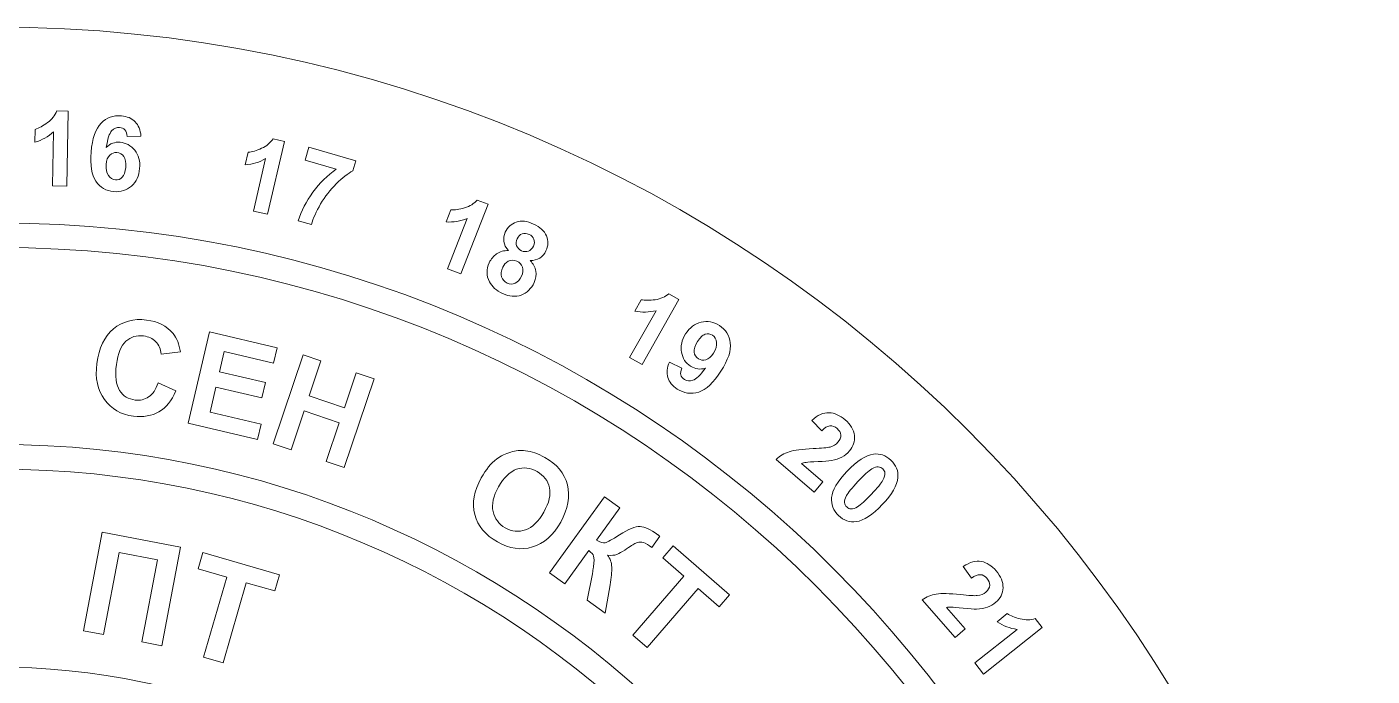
# Model space of a CAD drawing. Header units: millimetres. Extents: x -84 to 196, y -140 to 140.
# Drawn here: x 59.1 to 195.7, y 74.1 to 140 of the extents above; entities that cross this region are included whole.
import ezdxf

# ---------------------------------------------------------------- set-up
doc = ezdxf.new("R2010")
doc.units = ezdxf.units.MM
doc.header["$MEASUREMENT"] = 0
doc.layers.add('Layer 1', color=7, linetype='Continuous')

msp = doc.modelspace()

# ---------------------------------------------------------------- linework, layer by layer
at = {"layer": 'Layer 1', "color": 250, "lineweight": 9}
for points, knots in [([(55.6856, 140), (133.0055, 140), (195.6856, 77.3199), (195.6856, 0), (195.6856, 0), (195.6856, -77.3199), (133.0055, -140), (55.6856, -140), (55.6856, -140), (-21.6343, -140), (-84.3145, -77.3199), (-84.3145, 0), (-84.3145, 0), (-84.3145, 77.3199), (-21.6343, 140), (55.6856, 140)], [0, 0, 0, 0, 0.2, 0.2, 0.2, 0.2, 0.4, 0.4, 0.4, 0.4, 0.6, 0.6, 0.6, 0.6, 1, 1, 1, 1]), ([(63.1072, 123.8452), (63.1072, 123.8452), (61.6571, 123.8749), (61.6571, 123.8749), (61.6571, 123.8749), (61.6571, 123.8749), (61.7683, 129.3439), (61.7683, 129.3439), (61.7683, 129.3439), (61.2285, 128.8584), (60.5962, 128.5045), (59.8711, 128.2821), (59.8711, 128.2821), (59.8711, 128.2821), (59.8984, 129.5982), (59.8984, 129.5982), (59.8984, 129.5982), (60.2803, 129.714), (60.6966, 129.941), (61.1474, 130.2778), (61.1474, 130.2778), (61.5983, 130.6145), (61.9111, 131.012), (62.0858, 131.4701), (62.0858, 131.4701), (62.0858, 131.4701), (63.2625, 131.4453), (63.2625, 131.4453), (63.2625, 131.4453), (63.2625, 131.4453), (63.1072, 123.8452), (63.1072, 123.8452)], [0, 0, 0, 0, 0.11111111, 0.11111111, 0.11111111, 0.11111111, 0.22222222, 0.22222222, 0.22222222, 0.22222222, 0.33333333, 0.33333333, 0.33333333, 0.33333333, 0.44444444, 0.44444444, 0.44444444, 0.44444444, 0.55555556, 0.55555556, 0.55555556, 0.55555556, 0.66666667, 0.66666667, 0.66666667, 0.66666667, 0.77777778, 0.77777778, 0.77777778, 0.77777778, 1, 1, 1, 1]), ([(70.6418, 128.9145), (70.6418, 128.9145), (69.2304, 128.8754), (69.2304, 128.8754), (69.2304, 128.8754), (69.2198, 129.1666), (69.1489, 129.3875), (69.0157, 129.5364), (69.0157, 129.5364), (68.8826, 129.6855), (68.7014, 129.7694), (68.4722, 129.7885), (68.4722, 129.7885), (68.1673, 129.8133), (67.8967, 129.6986), (67.664, 129.4424), (67.664, 129.4424), (67.4294, 129.1845), (67.2498, 128.6248), (67.1228, 127.7612), (67.1228, 127.7612), (67.5186, 128.1574), (67.9835, 128.3328), (68.5177, 128.2871), (68.5177, 128.2871), (69.1225, 128.2376), (69.62, 127.9647), (70.012, 127.4701), (70.012, 127.4701), (70.4041, 126.9738), (70.5697, 126.3625), (70.5088, 125.6361), (70.5088, 125.6361), (70.4459, 124.864), (70.1671, 124.2641), (69.6758, 123.835), (69.6758, 123.835), (69.1846, 123.4058), (68.5838, 123.2225), (67.875, 123.2798), (67.875, 123.2798), (67.1134, 123.3444), (66.5122, 123.6921), (66.0698, 124.3245), (66.0698, 124.3245), (65.6292, 124.9569), (65.4642, 125.9475), (65.5765, 127.2944), (65.5765, 127.2944), (65.6908, 128.6766), (66.0302, 129.6518), (66.591, 130.2198), (66.591, 130.2198), (67.1537, 130.7879), (67.8413, 131.0377), (68.6577, 130.9692), (68.6577, 130.9692), (69.2306, 130.9216), (69.6916, 130.723), (70.0404, 130.3716), (70.0404, 130.3716), (70.3891, 130.0184), (70.591, 129.5339), (70.6418, 128.9145)], [0, 0, 0, 0, 0.05882353, 0.05882353, 0.05882353, 0.05882353, 0.11764706, 0.11764706, 0.11764706, 0.11764706, 0.17647059, 0.17647059, 0.17647059, 0.17647059, 0.23529412, 0.23529412, 0.23529412, 0.23529412, 0.29411765, 0.29411765, 0.29411765, 0.29411765, 0.35294118, 0.35294118, 0.35294118, 0.35294118, 0.41176471, 0.41176471, 0.41176471, 0.41176471, 0.47058824, 0.47058824, 0.47058824, 0.47058824, 0.52941176, 0.52941176, 0.52941176, 0.52941176, 0.58823529, 0.58823529, 0.58823529, 0.58823529, 0.64705882, 0.64705882, 0.64705882, 0.64705882, 0.70588235, 0.70588235, 0.70588235, 0.70588235, 0.76470588, 0.76470588, 0.76470588, 0.76470588, 0.82352941, 0.82352941, 0.82352941, 0.82352941, 0.88235294, 0.88235294, 0.88235294, 0.88235294, 1, 1, 1, 1]), ([(83.4774, 120.9733), (83.4774, 120.9733), (82.0648, 121.3042), (82.0648, 121.3042), (82.0648, 121.3042), (82.0648, 121.3042), (83.3067, 126.6267), (83.3067, 126.6267), (83.3067, 126.6267), (82.6785, 126.2655), (81.9869, 126.0508), (81.2319, 125.9825), (81.2319, 125.9825), (81.2319, 125.9825), (81.5309, 127.2647), (81.5309, 127.2647), (81.5309, 127.2647), (81.9279, 127.2996), (82.3812, 127.4352), (82.893, 127.6712), (82.893, 127.6712), (83.4045, 127.9072), (83.7929, 128.2297), (84.0578, 128.6423), (84.0578, 128.6423), (84.0578, 128.6423), (85.2041, 128.3734), (85.2041, 128.3734), (85.2041, 128.3734), (85.2041, 128.3734), (83.4774, 120.9733), (83.4774, 120.9733)], [0, 0, 0, 0, 0.11111111, 0.11111111, 0.11111111, 0.11111111, 0.22222222, 0.22222222, 0.22222222, 0.22222222, 0.33333333, 0.33333333, 0.33333333, 0.33333333, 0.44444444, 0.44444444, 0.44444444, 0.44444444, 0.55555556, 0.55555556, 0.55555556, 0.55555556, 0.66666667, 0.66666667, 0.66666667, 0.66666667, 0.77777778, 0.77777778, 0.77777778, 0.77777778, 1, 1, 1, 1]), ([(67.1034, 126.0327), (67.0635, 125.5638), (67.1424, 125.191), (67.3364, 124.9182), (67.3364, 124.9182), (67.5323, 124.6454), (67.7678, 124.4958), (68.0464, 124.4729), (68.0464, 124.4729), (68.3126, 124.4519), (68.5442, 124.5369), (68.741, 124.7315), (68.741, 124.7315), (68.9362, 124.9261), (69.0549, 125.2622), (69.0929, 125.7383), (69.0929, 125.7383), (69.1348, 126.2284), (69.0683, 126.5957), (68.8951, 126.8402), (68.8951, 126.8402), (68.7221, 127.0846), (68.4917, 127.2184), (68.2025, 127.2413), (68.2025, 127.2413), (67.9259, 127.2642), (67.6819, 127.1757), (67.4708, 126.9741), (67.4708, 126.9741), (67.2614, 126.7726), (67.1377, 126.4576), (67.1034, 126.0327)], [0, 0, 0, 0, 0.11111111, 0.11111111, 0.11111111, 0.11111111, 0.22222222, 0.22222222, 0.22222222, 0.22222222, 0.33333333, 0.33333333, 0.33333333, 0.33333333, 0.44444444, 0.44444444, 0.44444444, 0.44444444, 0.55555556, 0.55555556, 0.55555556, 0.55555556, 0.66666667, 0.66666667, 0.66666667, 0.66666667, 0.77777778, 0.77777778, 0.77777778, 0.77777778, 1, 1, 1, 1]), ([(87.3076, 126.4759), (87.3076, 126.4759), (87.6772, 127.7725), (87.6772, 127.7725), (87.6772, 127.7725), (87.6772, 127.7725), (92.451, 126.4065), (92.451, 126.4065), (92.451, 126.4065), (92.451, 126.4065), (92.1605, 125.3938), (92.1605, 125.3938), (92.1605, 125.3938), (91.6562, 125.1184), (91.0956, 124.6771), (90.4821, 124.0682), (90.4821, 124.0682), (89.8669, 123.4593), (89.3363, 122.7781), (88.8887, 122.023), (88.8887, 122.023), (88.4411, 121.2678), (88.1276, 120.5691), (87.948, 119.9251), (87.948, 119.9251), (87.948, 119.9251), (86.602, 120.3107), (86.602, 120.3107), (86.602, 120.3107), (86.9118, 121.311), (87.4139, 122.2778), (88.1049, 123.2114), (88.1049, 123.2114), (88.7975, 124.1449), (89.5891, 124.9302), (90.4812, 125.5675), (90.4812, 125.5675), (90.4812, 125.5675), (87.3076, 126.4759), (87.3076, 126.4759)], [0, 0, 0, 0, 0.09090909, 0.09090909, 0.09090909, 0.09090909, 0.18181818, 0.18181818, 0.18181818, 0.18181818, 0.27272727, 0.27272727, 0.27272727, 0.27272727, 0.36363636, 0.36363636, 0.36363636, 0.36363636, 0.45454545, 0.45454545, 0.45454545, 0.45454545, 0.54545455, 0.54545455, 0.54545455, 0.54545455, 0.63636364, 0.63636364, 0.63636364, 0.63636364, 0.72727273, 0.72727273, 0.72727273, 0.72727273, 0.81818182, 0.81818182, 0.81818182, 0.81818182, 1, 1, 1, 1]), ([(103.1355, 114.9105), (103.1355, 114.9105), (101.7828, 115.4383), (101.7828, 115.4383), (101.7828, 115.4383), (101.7828, 115.4383), (103.7742, 120.5361), (103.7742, 120.5361), (103.7742, 120.5361), (103.1003, 120.2674), (102.3831, 120.1517), (101.6262, 120.1928), (101.6262, 120.1928), (101.6262, 120.1928), (102.1053, 121.42), (102.1053, 121.42), (102.1053, 121.42), (102.5039, 121.3978), (102.9728, 121.4678), (103.5134, 121.6281), (103.5134, 121.6281), (104.0522, 121.7884), (104.4844, 122.0539), (104.8049, 122.4228), (104.8049, 122.4228), (104.8049, 122.4228), (105.9029, 121.994), (105.9029, 121.994), (105.9029, 121.994), (105.9029, 121.994), (103.1355, 114.9105), (103.1355, 114.9105)], [0, 0, 0, 0, 0.11111111, 0.11111111, 0.11111111, 0.11111111, 0.22222222, 0.22222222, 0.22222222, 0.22222222, 0.33333333, 0.33333333, 0.33333333, 0.33333333, 0.44444444, 0.44444444, 0.44444444, 0.44444444, 0.55555556, 0.55555556, 0.55555556, 0.55555556, 0.66666667, 0.66666667, 0.66666667, 0.66666667, 0.77777778, 0.77777778, 0.77777778, 0.77777778, 1, 1, 1, 1]), ([(107.9728, 117.2828), (107.6972, 117.5821), (107.538, 117.8932), (107.4989, 118.218), (107.4989, 118.218), (107.4597, 118.541), (107.5087, 118.8512), (107.6458, 119.1522), (107.6458, 119.1522), (107.8791, 119.6663), (108.2528, 120.0086), (108.765, 120.181), (108.765, 120.181), (109.2774, 120.3516), (109.8626, 120.2855), (110.5246, 119.9846), (110.5246, 119.9846), (111.1776, 119.6854), (111.6099, 119.2849), (111.8194, 118.7848), (111.8194, 118.7848), (112.027, 118.2846), (112.0143, 117.7785), (111.7792, 117.2644), (111.7792, 117.2644), (111.6331, 116.9441), (111.4204, 116.6981), (111.1409, 116.5247), (111.1409, 116.5247), (110.8616, 116.3512), (110.5419, 116.268), (110.1803, 116.273), (110.1803, 116.273), (110.4928, 115.9454), (110.68, 115.59), (110.7453, 115.2035), (110.7453, 115.2035), (110.809, 114.8186), (110.7544, 114.4326), (110.5781, 114.0488), (110.5781, 114.0488), (110.2878, 113.4116), (109.8485, 112.9884), (109.2602, 112.7758), (109.2602, 112.7758), (108.6737, 112.5631), (108.0442, 112.61), (107.3699, 112.9181), (107.3699, 112.9181), (106.7432, 113.2048), (106.2969, 113.6071), (106.0311, 114.1268), (106.0311, 114.1268), (105.7163, 114.7385), (105.7138, 115.3842), (106.0218, 116.0602), (106.0218, 116.0602), (106.1928, 116.4333), (106.4411, 116.7339), (106.7684, 116.96), (106.7684, 116.96), (107.0957, 117.1879), (107.4966, 117.2955), (107.9728, 117.2828)], [0, 0, 0, 0, 0.05882353, 0.05882353, 0.05882353, 0.05882353, 0.11764706, 0.11764706, 0.11764706, 0.11764706, 0.17647059, 0.17647059, 0.17647059, 0.17647059, 0.23529412, 0.23529412, 0.23529412, 0.23529412, 0.29411765, 0.29411765, 0.29411765, 0.29411765, 0.35294118, 0.35294118, 0.35294118, 0.35294118, 0.41176471, 0.41176471, 0.41176471, 0.41176471, 0.47058824, 0.47058824, 0.47058824, 0.47058824, 0.52941176, 0.52941176, 0.52941176, 0.52941176, 0.58823529, 0.58823529, 0.58823529, 0.58823529, 0.64705882, 0.64705882, 0.64705882, 0.64705882, 0.70588235, 0.70588235, 0.70588235, 0.70588235, 0.76470588, 0.76470588, 0.76470588, 0.76470588, 0.82352941, 0.82352941, 0.82352941, 0.82352941, 0.88235294, 0.88235294, 0.88235294, 0.88235294, 1, 1, 1, 1]), ([(56.1771, 120.0928), (122.4512, 120.0928), (176.1771, 66.3669), (176.1771, 0.0928), (176.1771, 0.0928), (176.1771, -66.1813), (122.4512, -119.9072), (56.1771, -119.9072), (56.1771, -119.9072), (-10.097, -119.9072), (-63.8229, -66.1813), (-63.8229, 0.0928), (-63.8229, 0.0928), (-63.8229, 66.3669), (-10.097, 120.0928), (56.1771, 120.0928)], [0, 0, 0, 0, 0.2, 0.2, 0.2, 0.2, 0.4, 0.4, 0.4, 0.4, 0.6, 0.6, 0.6, 0.6, 1, 1, 1, 1]), ([(108.8512, 118.4873), (108.7318, 118.225), (108.7132, 117.9852), (108.7933, 117.7697), (108.7933, 117.7697), (108.8753, 117.5558), (109.0404, 117.3911), (109.2869, 117.2771), (109.2869, 117.2771), (109.5386, 117.1631), (109.7731, 117.1462), (109.9905, 117.2264), (109.9905, 117.2264), (110.2095, 117.3066), (110.3779, 117.4787), (110.499, 117.741), (110.499, 117.741), (110.6111, 117.9892), (110.628, 118.2203), (110.5461, 118.4375), (110.5461, 118.4375), (110.4659, 118.6548), (110.3043, 118.8179), (110.0597, 118.93), (110.0597, 118.93), (109.8061, 119.0458), (109.5698, 119.0627), (109.3508, 118.9808), (109.3508, 118.9808), (109.1317, 118.8988), (108.9652, 118.7355), (108.8512, 118.4873)], [0, 0, 0, 0, 0.11111111, 0.11111111, 0.11111111, 0.11111111, 0.22222222, 0.22222222, 0.22222222, 0.22222222, 0.33333333, 0.33333333, 0.33333333, 0.33333333, 0.44444444, 0.44444444, 0.44444444, 0.44444444, 0.55555556, 0.55555556, 0.55555556, 0.55555556, 0.66666667, 0.66666667, 0.66666667, 0.66666667, 0.77777778, 0.77777778, 0.77777778, 0.77777778, 1, 1, 1, 1]), ([(56.1771, 117.5928), (121.0706, 117.5928), (173.6771, 64.9863), (173.6771, 0.0928), (173.6771, 0.0928), (173.6771, -64.8007), (121.0706, -117.4072), (56.1771, -117.4072), (56.1771, -117.4072), (-8.7164, -117.4072), (-61.3229, -64.8007), (-61.3229, 0.0928), (-61.3229, 0.0928), (-61.3229, 64.9863), (-8.7164, 117.5928), (56.1771, 117.5928)], [0, 0, 0, 0, 0.2, 0.2, 0.2, 0.2, 0.4, 0.4, 0.4, 0.4, 0.6, 0.6, 0.6, 0.6, 1, 1, 1, 1]), ([(107.3816, 115.592), (107.216, 115.2295), (107.1793, 114.9033), (107.2733, 114.6153), (107.2733, 114.6153), (107.3672, 114.3257), (107.5533, 114.1185), (107.8314, 113.9903), (107.8314, 113.9903), (108.1043, 113.8656), (108.3742, 113.8609), (108.6428, 113.9762), (108.6428, 113.9762), (108.9096, 114.0896), (109.1277, 114.3321), (109.2967, 114.7018), (109.2967, 114.7018), (109.4446, 115.0239), (109.4722, 115.3236), (109.3801, 115.6027), (109.3801, 115.6027), (109.2878, 115.8819), (109.1017, 116.0855), (108.8236, 116.212), (108.8236, 116.212), (108.5015, 116.3598), (108.2104, 116.3576), (107.9505, 116.2087), (107.9505, 116.2087), (107.6905, 116.0582), (107.5009, 115.8526), (107.3816, 115.592)], [0, 0, 0, 0, 0.11111111, 0.11111111, 0.11111111, 0.11111111, 0.22222222, 0.22222222, 0.22222222, 0.22222222, 0.33333333, 0.33333333, 0.33333333, 0.33333333, 0.44444444, 0.44444444, 0.44444444, 0.44444444, 0.55555556, 0.55555556, 0.55555556, 0.55555556, 0.66666667, 0.66666667, 0.66666667, 0.66666667, 0.77777778, 0.77777778, 0.77777778, 0.77777778, 1, 1, 1, 1]), ([(121.5326, 105.7096), (121.5326, 105.7096), (120.272, 106.4258), (120.272, 106.4258), (120.272, 106.4258), (120.272, 106.4258), (122.9688, 111.1818), (122.9688, 111.1818), (122.9688, 111.1818), (122.2641, 111.013), (121.5392, 111.0013), (120.796, 111.15), (120.796, 111.15), (120.796, 111.15), (121.4456, 112.2956), (121.4456, 112.2956), (121.4456, 112.2956), (121.8358, 112.2161), (122.3103, 112.218), (122.8673, 112.2997), (122.8673, 112.2997), (123.4244, 112.3813), (123.8875, 112.5825), (124.2582, 112.9015), (124.2582, 112.9015), (124.2582, 112.9015), (125.2838, 112.3201), (125.2838, 112.3201), (125.2838, 112.3201), (125.2838, 112.3201), (121.5326, 105.7096), (121.5326, 105.7096)], [0, 0, 0, 0, 0.11111111, 0.11111111, 0.11111111, 0.11111111, 0.22222222, 0.22222222, 0.22222222, 0.22222222, 0.33333333, 0.33333333, 0.33333333, 0.33333333, 0.44444444, 0.44444444, 0.44444444, 0.44444444, 0.55555556, 0.55555556, 0.55555556, 0.55555556, 0.66666667, 0.66666667, 0.66666667, 0.66666667, 0.77777778, 0.77777778, 0.77777778, 0.77777778, 1, 1, 1, 1]), ([(72.3991, 103.8534), (72.3991, 103.8534), (74.1756, 103.0357), (74.1756, 103.0357), (74.1756, 103.0357), (73.7645, 102.0398), (73.1959, 101.3326), (72.4724, 100.9139), (72.4724, 100.9139), (71.7508, 100.4952), (70.8808, 100.3493), (69.8672, 100.4768), (69.8672, 100.4768), (68.6115, 100.6352), (67.6359, 101.1929), (66.9331, 102.1519), (66.9331, 102.1519), (66.2327, 103.111), (65.9764, 104.3336), (66.1643, 105.8198), (66.1643, 105.8198), (66.3607, 107.3929), (66.9207, 108.5638), (67.842, 109.333), (67.842, 109.333), (68.7633, 110.102), (69.8862, 110.403), (71.2084, 110.2376), (71.2084, 110.2376), (72.3665, 110.0925), (73.2625, 109.6325), (73.8985, 108.8577), (73.8985, 108.8577), (74.2776, 108.4002), (74.5279, 107.7811), (74.6472, 106.9979), (74.6472, 106.9979), (74.6472, 106.9979), (72.7011, 106.782), (72.7011, 106.782), (72.7011, 106.782), (72.6504, 107.2858), (72.4665, 107.7028), (72.1474, 108.0315), (72.1474, 108.0315), (71.8282, 108.3578), (71.4158, 108.5535), (70.9074, 108.6184), (70.9074, 108.6184), (70.2065, 108.7055), (69.6073, 108.5261), (69.1079, 108.0783), (69.1079, 108.0783), (68.6083, 107.6285), (68.2881, 106.8433), (68.1474, 105.7164), (68.1474, 105.7164), (67.998, 104.5205), (68.106, 103.644), (68.4715, 103.0825), (68.4715, 103.0825), (68.8372, 102.5209), (69.3649, 102.1966), (70.0524, 102.1117), (70.0524, 102.1117), (70.5607, 102.047), (71.0155, 102.1529), (71.4218, 102.43), (71.4218, 102.43), (71.828, 102.7071), (72.1545, 103.1814), (72.3991, 103.8534)], [0, 0, 0, 0, 0.05263158, 0.05263158, 0.05263158, 0.05263158, 0.10526316, 0.10526316, 0.10526316, 0.10526316, 0.15789474, 0.15789474, 0.15789474, 0.15789474, 0.21052632, 0.21052632, 0.21052632, 0.21052632, 0.26315789, 0.26315789, 0.26315789, 0.26315789, 0.31578947, 0.31578947, 0.31578947, 0.31578947, 0.36842105, 0.36842105, 0.36842105, 0.36842105, 0.42105263, 0.42105263, 0.42105263, 0.42105263, 0.47368421, 0.47368421, 0.47368421, 0.47368421, 0.52631579, 0.52631579, 0.52631579, 0.52631579, 0.57894737, 0.57894737, 0.57894737, 0.57894737, 0.63157895, 0.63157895, 0.63157895, 0.63157895, 0.68421053, 0.68421053, 0.68421053, 0.68421053, 0.73684211, 0.73684211, 0.73684211, 0.73684211, 0.78947368, 0.78947368, 0.78947368, 0.78947368, 0.84210526, 0.84210526, 0.84210526, 0.84210526, 0.89473684, 0.89473684, 0.89473684, 0.89473684, 1, 1, 1, 1]), ([(124.3162, 105.9691), (124.3162, 105.9691), (125.5818, 105.3429), (125.5818, 105.3429), (125.5818, 105.3429), (125.4577, 105.083), (125.4198, 104.8571), (125.4664, 104.6633), (125.4664, 104.6633), (125.5148, 104.4695), (125.639, 104.3094), (125.8389, 104.1815), (125.8389, 104.1815), (126.0917, 104.0203), (126.3811, 103.9985), (126.7052, 104.1181), (126.7052, 104.1181), (127.031, 104.2375), (127.4509, 104.6467), (127.9684, 105.3457), (127.9684, 105.3457), (127.4328, 105.1847), (126.9334, 105.2532), (126.4718, 105.5476), (126.4718, 105.5476), (125.9713, 105.8683), (125.6606, 106.338), (125.5452, 106.9585), (125.5452, 106.9585), (125.428, 107.5771), (125.5683, 108.1986), (125.9644, 108.8193), (125.9644, 108.8193), (126.378, 109.4666), (126.902, 109.8656), (127.5399, 110.0147), (127.5399, 110.0147), (128.1779, 110.1654), (128.7939, 110.0516), (129.3882, 109.6712), (129.3882, 109.6712), (130.0355, 109.2577), (130.4065, 108.6683), (130.5014, 107.9031), (130.5014, 107.9031), (130.598, 107.138), (130.2792, 106.1824), (129.5466, 105.0364), (129.5466, 105.0364), (128.8017, 103.8692), (128.0479, 103.1658), (127.2869, 102.9262), (127.2869, 102.9262), (126.5241, 102.685), (125.7969, 102.7861), (125.1019, 103.2295), (125.1019, 103.2295), (124.6032, 103.5485), (124.2858, 103.9388), (124.1464, 104.4004), (124.1464, 104.4004), (124.0087, 104.8619), (124.0646, 105.3842), (124.3162, 105.9691)], [0, 0, 0, 0, 0.05882353, 0.05882353, 0.05882353, 0.05882353, 0.11764706, 0.11764706, 0.11764706, 0.11764706, 0.17647059, 0.17647059, 0.17647059, 0.17647059, 0.23529412, 0.23529412, 0.23529412, 0.23529412, 0.29411765, 0.29411765, 0.29411765, 0.29411765, 0.35294118, 0.35294118, 0.35294118, 0.35294118, 0.41176471, 0.41176471, 0.41176471, 0.41176471, 0.47058824, 0.47058824, 0.47058824, 0.47058824, 0.52941176, 0.52941176, 0.52941176, 0.52941176, 0.58823529, 0.58823529, 0.58823529, 0.58823529, 0.64705882, 0.64705882, 0.64705882, 0.64705882, 0.70588235, 0.70588235, 0.70588235, 0.70588235, 0.76470588, 0.76470588, 0.76470588, 0.76470588, 0.82352941, 0.82352941, 0.82352941, 0.82352941, 0.88235294, 0.88235294, 0.88235294, 0.88235294, 1, 1, 1, 1]), ([(75.4289, 99.7596), (75.4289, 99.7596), (77.5961, 109.0287), (77.5961, 109.0287), (77.5961, 109.0287), (77.5961, 109.0287), (84.4698, 107.4213), (84.4698, 107.4213), (84.4698, 107.4213), (84.4698, 107.4213), (84.1018, 105.8531), (84.1018, 105.8531), (84.1018, 105.8531), (84.1018, 105.8531), (79.1003, 107.0237), (79.1003, 107.0237), (79.1003, 107.0237), (79.1003, 107.0237), (78.6208, 104.9676), (78.6208, 104.9676), (78.6208, 104.9676), (78.6208, 104.9676), (83.2743, 103.8796), (83.2743, 103.8796), (83.2743, 103.8796), (83.2743, 103.8796), (82.9088, 102.3179), (82.9088, 102.3179), (82.9088, 102.3179), (82.9088, 102.3179), (78.2552, 103.4062), (78.2552, 103.4062), (78.2552, 103.4062), (78.2552, 103.4062), (77.6643, 100.884), (77.6643, 100.884), (77.6643, 100.884), (77.6643, 100.884), (82.8436, 99.6735), (82.8436, 99.6735), (82.8436, 99.6735), (82.8436, 99.6735), (82.4779, 98.1097), (82.4779, 98.1097), (82.4779, 98.1097), (82.4779, 98.1097), (75.4289, 99.7596), (75.4289, 99.7596)], [0, 0, 0, 0, 0.07692308, 0.07692308, 0.07692308, 0.07692308, 0.15384615, 0.15384615, 0.15384615, 0.15384615, 0.23076923, 0.23076923, 0.23076923, 0.23076923, 0.30769231, 0.30769231, 0.30769231, 0.30769231, 0.38461538, 0.38461538, 0.38461538, 0.38461538, 0.46153846, 0.46153846, 0.46153846, 0.46153846, 0.53846154, 0.53846154, 0.53846154, 0.53846154, 0.61538462, 0.61538462, 0.61538462, 0.61538462, 0.69230769, 0.69230769, 0.69230769, 0.69230769, 0.76923077, 0.76923077, 0.76923077, 0.76923077, 0.84615385, 0.84615385, 0.84615385, 0.84615385, 1, 1, 1, 1]), ([(128.7894, 106.873), (129.0418, 107.2674), (129.1461, 107.6312), (129.104, 107.9661), (129.104, 107.9661), (129.0621, 108.2993), (128.9219, 108.5422), (128.6849, 108.6929), (128.6849, 108.6929), (128.4585, 108.8384), (128.2132, 108.8691), (127.949, 108.7852), (127.949, 108.7852), (127.6865, 108.703), (127.4247, 108.4584), (127.1653, 108.0517), (127.1653, 108.0517), (126.9023, 107.6396), (126.7909, 107.2845), (126.8292, 106.9884), (126.8292, 106.9884), (126.8693, 106.6922), (127.0096, 106.4653), (127.2536, 106.3093), (127.2536, 106.3093), (127.4888, 106.1603), (127.7464, 106.1261), (128.0266, 106.2084), (128.0266, 106.2084), (128.3049, 106.2925), (128.5597, 106.514), (128.7894, 106.873)], [0, 0, 0, 0, 0.11111111, 0.11111111, 0.11111111, 0.11111111, 0.22222222, 0.22222222, 0.22222222, 0.22222222, 0.33333333, 0.33333333, 0.33333333, 0.33333333, 0.44444444, 0.44444444, 0.44444444, 0.44444444, 0.55555556, 0.55555556, 0.55555556, 0.55555556, 0.66666667, 0.66666667, 0.66666667, 0.66666667, 0.77777778, 0.77777778, 0.77777778, 0.77777778, 1, 1, 1, 1]), ([(84.067, 97.6727), (84.067, 97.6727), (87.1026, 106.7009), (87.1026, 106.7009), (87.1026, 106.7009), (87.1026, 106.7009), (88.9253, 106.0885), (88.9253, 106.0885), (88.9253, 106.0885), (88.9253, 106.0885), (87.7299, 102.5335), (87.7299, 102.5335), (87.7299, 102.5335), (87.7299, 102.5335), (91.3025, 101.3332), (91.3025, 101.3332), (91.3025, 101.3332), (91.3025, 101.3332), (92.4981, 104.8861), (92.4981, 104.8861), (92.4981, 104.8861), (92.4981, 104.8861), (94.3212, 104.2737), (94.3212, 104.2737), (94.3212, 104.2737), (94.3212, 104.2737), (91.286, 95.2452), (91.286, 95.2452), (91.286, 95.2452), (91.286, 95.2452), (89.4629, 95.86), (89.4629, 95.86), (89.4629, 95.86), (89.4629, 95.86), (90.7891, 99.8071), (90.7891, 99.8071), (90.7891, 99.8071), (90.7891, 99.8071), (87.2164, 101.0073), (87.2164, 101.0073), (87.2164, 101.0073), (87.2164, 101.0073), (85.8902, 97.0601), (85.8902, 97.0601), (85.8902, 97.0601), (85.8902, 97.0601), (84.067, 97.6727), (84.067, 97.6727)], [0, 0, 0, 0, 0.07692308, 0.07692308, 0.07692308, 0.07692308, 0.15384615, 0.15384615, 0.15384615, 0.15384615, 0.23076923, 0.23076923, 0.23076923, 0.23076923, 0.30769231, 0.30769231, 0.30769231, 0.30769231, 0.38461538, 0.38461538, 0.38461538, 0.38461538, 0.46153846, 0.46153846, 0.46153846, 0.46153846, 0.53846154, 0.53846154, 0.53846154, 0.53846154, 0.61538462, 0.61538462, 0.61538462, 0.61538462, 0.69230769, 0.69230769, 0.69230769, 0.69230769, 0.76923077, 0.76923077, 0.76923077, 0.76923077, 0.84615385, 0.84615385, 0.84615385, 0.84615385, 1, 1, 1, 1]), ([(139.9084, 93.7956), (139.9084, 93.7956), (139.0323, 92.7709), (139.0323, 92.7709), (139.0323, 92.7709), (139.0323, 92.7709), (135.1653, 96.0808), (135.1653, 96.0808), (135.1653, 96.0808), (135.5396, 96.4333), (135.9797, 96.6925), (136.4851, 96.8603), (136.4851, 96.8603), (136.9908, 97.0281), (137.7982, 97.1335), (138.9076, 97.1766), (138.9076, 97.1766), (139.8017, 97.2153), (140.3748, 97.267), (140.6285, 97.3367), (140.6285, 97.3367), (140.9756, 97.4334), (141.2431, 97.5932), (141.4344, 97.8161), (141.4344, 97.8161), (141.6452, 98.0622), (141.7413, 98.3076), (141.7209, 98.5527), (141.7209, 98.5527), (141.7023, 98.7979), (141.5762, 99.0214), (141.3444, 99.2199), (141.3444, 99.2199), (141.1125, 99.4183), (140.8705, 99.5055), (140.6166, 99.4834), (140.6166, 99.4834), (140.3609, 99.4612), (140.0864, 99.2979), (139.7895, 98.9933), (139.7895, 98.9933), (139.7895, 98.9933), (138.7836, 100.0442), (138.7836, 100.0442), (138.7836, 100.0442), (139.3688, 100.595), (139.9481, 100.8548), (140.5197, 100.8235), (140.5197, 100.8235), (141.0914, 100.7923), (141.6356, 100.5545), (142.1541, 100.112), (142.1541, 100.112), (142.7222, 99.6256), (143.0364, 99.0906), (143.0987, 98.5052), (143.0987, 98.5052), (143.161, 97.9216), (142.9971, 97.4023), (142.6073, 96.9476), (142.6073, 96.9476), (142.3861, 96.6874), (142.1293, 96.4801), (141.8354, 96.3255), (141.8354, 96.3255), (141.5415, 96.1708), (141.1837, 96.053), (140.7643, 95.9685), (140.7643, 95.9685), (140.4841, 95.9128), (140.0344, 95.8739), (139.4119, 95.8539), (139.4119, 95.8539), (138.791, 95.8321), (138.389, 95.8093), (138.2074, 95.7839), (138.2074, 95.7839), (138.024, 95.7586), (137.862, 95.7209), (137.7192, 95.671), (137.7192, 95.671), (137.7192, 95.671), (139.9084, 93.7956), (139.9084, 93.7956)], [0, 0, 0, 0, 0.04545455, 0.04545455, 0.04545455, 0.04545455, 0.09090909, 0.09090909, 0.09090909, 0.09090909, 0.13636364, 0.13636364, 0.13636364, 0.13636364, 0.18181818, 0.18181818, 0.18181818, 0.18181818, 0.22727273, 0.22727273, 0.22727273, 0.22727273, 0.27272727, 0.27272727, 0.27272727, 0.27272727, 0.31818182, 0.31818182, 0.31818182, 0.31818182, 0.36363636, 0.36363636, 0.36363636, 0.36363636, 0.40909091, 0.40909091, 0.40909091, 0.40909091, 0.45454545, 0.45454545, 0.45454545, 0.45454545, 0.5, 0.5, 0.5, 0.5, 0.54545455, 0.54545455, 0.54545455, 0.54545455, 0.59090909, 0.59090909, 0.59090909, 0.59090909, 0.63636364, 0.63636364, 0.63636364, 0.63636364, 0.68181818, 0.68181818, 0.68181818, 0.68181818, 0.72727273, 0.72727273, 0.72727273, 0.72727273, 0.77272727, 0.77272727, 0.77272727, 0.77272727, 0.81818182, 0.81818182, 0.81818182, 0.81818182, 0.86363636, 0.86363636, 0.86363636, 0.86363636, 0.90909091, 0.90909091, 0.90909091, 0.90909091, 1, 1, 1, 1]), ([(56.1771, 97.5928), (110.0249, 97.5928), (153.6771, 53.9406), (153.6771, 0.0928), (153.6771, 0.0928), (153.6771, -53.755), (110.0249, -97.4072), (56.1771, -97.4072), (56.1771, -97.4072), (2.3293, -97.4072), (-41.3229, -53.755), (-41.3229, 0.0928), (-41.3229, 0.0928), (-41.3229, 53.9406), (2.3293, 97.5928), (56.1771, 97.5928)], [0, 0, 0, 0, 0.2, 0.2, 0.2, 0.2, 0.4, 0.4, 0.4, 0.4, 0.6, 0.6, 0.6, 0.6, 1, 1, 1, 1]), ([(105.2014, 94.2098), (105.676, 95.0552), (106.2029, 95.6926), (106.7775, 96.1238), (106.7775, 96.1238), (107.204, 96.4414), (107.6752, 96.6746), (108.1915, 96.8261), (108.1915, 96.8261), (108.7076, 96.9775), (109.2046, 97.0267), (109.6839, 96.9696), (109.6839, 96.9696), (110.3256, 96.8974), (110.9813, 96.6702), (111.6579, 96.2903), (111.6579, 96.2903), (112.8793, 95.6022), (113.6456, 94.6722), (113.9514, 93.5003), (113.9514, 93.5003), (114.2574, 92.3283), (114.0312, 91.0668), (113.2708, 89.7161), (113.2708, 89.7161), (112.5147, 88.3763), (111.5608, 87.5347), (110.4068, 87.189), (110.4068, 87.189), (109.2528, 86.841), (108.067, 87.0121), (106.8477, 87.6978), (106.8477, 87.6978), (105.6145, 88.3923), (104.8442, 89.3221), (104.5405, 90.4852), (104.5405, 90.4852), (104.2368, 91.6485), (104.4567, 92.89), (105.2014, 94.2098)], [0, 0, 0, 0, 0.09090909, 0.09090909, 0.09090909, 0.09090909, 0.18181818, 0.18181818, 0.18181818, 0.18181818, 0.27272727, 0.27272727, 0.27272727, 0.27272727, 0.36363636, 0.36363636, 0.36363636, 0.36363636, 0.45454545, 0.45454545, 0.45454545, 0.45454545, 0.54545455, 0.54545455, 0.54545455, 0.54545455, 0.63636364, 0.63636364, 0.63636364, 0.63636364, 0.72727273, 0.72727273, 0.72727273, 0.72727273, 0.81818182, 0.81818182, 0.81818182, 0.81818182, 1, 1, 1, 1]), ([(146.8119, 95.9994), (147.3456, 95.496), (147.5816, 94.9117), (147.5235, 94.2464), (147.5235, 94.2464), (147.4555, 93.4576), (146.9276, 92.541), (145.9403, 91.4967), (145.9403, 91.4967), (144.9564, 90.456), (144.0688, 89.8779), (143.2774, 89.7625), (143.2774, 89.7625), (142.6235, 89.669), (142.0315, 89.8739), (141.4978, 90.3773), (141.4978, 90.3773), (140.9623, 90.8841), (140.7244, 91.4985), (140.7858, 92.2202), (140.7858, 92.2202), (140.8471, 92.9419), (141.3767, 93.8321), (142.3765, 94.8888), (142.3765, 94.8888), (143.3551, 95.9243), (144.2409, 96.5005), (145.0323, 96.6159), (145.0323, 96.6159), (145.6862, 96.7094), (146.2783, 96.5046), (146.8119, 95.9994)], [0, 0, 0, 0, 0.11111111, 0.11111111, 0.11111111, 0.11111111, 0.22222222, 0.22222222, 0.22222222, 0.22222222, 0.33333333, 0.33333333, 0.33333333, 0.33333333, 0.44444444, 0.44444444, 0.44444444, 0.44444444, 0.55555556, 0.55555556, 0.55555556, 0.55555556, 0.66666667, 0.66666667, 0.66666667, 0.66666667, 0.77777778, 0.77777778, 0.77777778, 0.77777778, 1, 1, 1, 1]), ([(56.1771, 95.0928), (108.6442, 95.0928), (151.1771, 52.5598), (151.1771, 0.0928), (151.1771, 0.0928), (151.1771, -52.3742), (108.6442, -94.9072), (56.1771, -94.9072), (56.1771, -94.9072), (3.71, -94.9072), (-38.8229, -52.3742), (-38.8229, 0.0928), (-38.8229, 0.0928), (-38.8229, 52.5598), (3.71, 95.0928), (56.1771, 95.0928)], [0, 0, 0, 0, 0.2, 0.2, 0.2, 0.2, 0.4, 0.4, 0.4, 0.4, 0.6, 0.6, 0.6, 0.6, 1, 1, 1, 1]), ([(106.9592, 93.2939), (106.4297, 92.3547), (106.2454, 91.5193), (106.4049, 90.7904), (106.4049, 90.7904), (106.5662, 90.0613), (106.9818, 89.5088), (107.6496, 89.1332), (107.6496, 89.1332), (108.3171, 88.7573), (109.0009, 88.688), (109.6984, 88.9291), (109.6984, 88.9291), (110.3983, 89.1679), (111.0186, 89.7705), (111.5613, 90.7319), (111.5613, 90.7319), (112.0952, 91.6822), (112.2881, 92.5083), (112.1337, 93.2111), (112.1337, 93.2111), (111.9811, 93.9134), (111.5591, 94.4592), (110.8688, 94.848), (110.8688, 94.848), (110.1771, 95.2371), (109.4886, 95.3155), (108.7977, 95.0788), (108.7977, 95.0788), (108.1091, 94.8442), (107.4954, 94.2486), (106.9592, 93.2939)], [0, 0, 0, 0, 0.11111111, 0.11111111, 0.11111111, 0.11111111, 0.22222222, 0.22222222, 0.22222222, 0.22222222, 0.33333333, 0.33333333, 0.33333333, 0.33333333, 0.44444444, 0.44444444, 0.44444444, 0.44444444, 0.55555556, 0.55555556, 0.55555556, 0.55555556, 0.66666667, 0.66666667, 0.66666667, 0.66666667, 0.77777778, 0.77777778, 0.77777778, 0.77777778, 1, 1, 1, 1]), ([(145.9841, 95.1253), (145.8564, 95.2463), (145.7044, 95.3126), (145.5279, 95.3257), (145.5279, 95.3257), (145.3497, 95.3388), (145.1348, 95.2671), (144.8818, 95.1087), (144.8818, 95.1087), (144.5513, 94.9041), (144.0808, 94.48), (143.4687, 93.8328), (143.4687, 93.8328), (142.8583, 93.1875), (142.4712, 92.7126), (142.3087, 92.4101), (142.3087, 92.4101), (142.1446, 92.1058), (142.0753, 91.8674), (142.0992, 91.6946), (142.0992, 91.6946), (142.1212, 91.5219), (142.1979, 91.3741), (142.3256, 91.2531), (142.3256, 91.2531), (142.4533, 91.1321), (142.6053, 91.0658), (142.7818, 91.0527), (142.7818, 91.0527), (142.9582, 91.0396), (143.1748, 91.1113), (143.428, 91.2696), (143.428, 91.2696), (143.7567, 91.4707), (144.2254, 91.8948), (144.8357, 92.5403), (144.8357, 92.5403), (145.4478, 93.1874), (145.8333, 93.6622), (145.9974, 93.9647), (145.9974, 93.9647), (146.1597, 94.2672), (146.2308, 94.5075), (146.2088, 94.682), (146.2088, 94.682), (146.1867, 94.8566), (146.1117, 95.0043), (145.9841, 95.1253)], [0, 0, 0, 0, 0.07692308, 0.07692308, 0.07692308, 0.07692308, 0.15384615, 0.15384615, 0.15384615, 0.15384615, 0.23076923, 0.23076923, 0.23076923, 0.23076923, 0.30769231, 0.30769231, 0.30769231, 0.30769231, 0.38461538, 0.38461538, 0.38461538, 0.38461538, 0.46153846, 0.46153846, 0.46153846, 0.46153846, 0.53846154, 0.53846154, 0.53846154, 0.53846154, 0.61538462, 0.61538462, 0.61538462, 0.61538462, 0.69230769, 0.69230769, 0.69230769, 0.69230769, 0.76923077, 0.76923077, 0.76923077, 0.76923077, 0.84615385, 0.84615385, 0.84615385, 0.84615385, 1, 1, 1, 1]), ([(117.7273, 92.2827), (117.7273, 92.2827), (119.2845, 91.154), (119.2845, 91.154), (119.2845, 91.154), (119.2845, 91.154), (116.9018, 87.8696), (116.9018, 87.8696), (116.9018, 87.8696), (117.2751, 87.6536), (117.576, 87.5735), (117.8026, 87.627), (117.8026, 87.627), (118.0294, 87.683), (118.5088, 87.9453), (119.2402, 88.4143), (119.2402, 88.4143), (120.1683, 89.0146), (120.8691, 89.2998), (121.3437, 89.2648), (121.3437, 89.2648), (121.8137, 89.2342), (122.4086, 88.959), (123.1275, 88.4361), (123.1275, 88.4361), (123.163, 88.4114), (123.2379, 88.3596), (123.3571, 88.279), (123.3571, 88.279), (123.3571, 88.279), (122.5202, 87.1254), (122.5202, 87.1254), (122.5202, 87.1254), (122.5202, 87.1254), (122.304, 87.2912), (122.304, 87.2912), (122.304, 87.2912), (121.9844, 87.5225), (121.7235, 87.6531), (121.5196, 87.6815), (121.5196, 87.6815), (121.3135, 87.7098), (121.107, 87.6758), (120.8999, 87.5798), (120.8999, 87.5798), (120.6905, 87.4863), (120.3159, 87.2519), (119.7737, 86.8812), (119.7737, 86.8812), (119.486, 86.6817), (119.2205, 86.5331), (118.9803, 86.435), (118.9803, 86.435), (118.7398, 86.3372), (118.4224, 86.3109), (118.0277, 86.3561), (118.0277, 86.3561), (118.3045, 86.0057), (118.4478, 85.6007), (118.457, 85.1368), (118.457, 85.1368), (118.4666, 84.6754), (118.4085, 84.0747), (118.285, 83.3345), (118.285, 83.3345), (118.285, 83.3345), (117.8023, 80.4564), (117.8023, 80.4564), (117.8023, 80.4564), (117.8023, 80.4564), (115.9718, 81.7846), (115.9718, 81.7846), (115.9718, 81.7846), (115.9718, 81.7846), (116.4991, 84.4473), (116.4991, 84.4473), (116.4991, 84.4473), (116.5038, 84.4849), (116.5132, 84.5601), (116.5277, 84.6755), (116.5277, 84.6755), (116.5303, 84.7156), (116.5537, 84.8838), (116.5959, 85.1784), (116.5959, 85.1784), (116.6712, 85.7017), (116.6787, 86.0588), (116.62, 86.2457), (116.62, 86.2457), (116.5597, 86.4325), (116.3993, 86.6246), (116.139, 86.8198), (116.139, 86.8198), (116.139, 86.8198), (113.6887, 83.4426), (113.6887, 83.4426), (113.6887, 83.4426), (113.6887, 83.4426), (112.1314, 84.5711), (112.1314, 84.5711), (112.1314, 84.5711), (112.1314, 84.5711), (117.7273, 92.2827), (117.7273, 92.2827)], [0, 0, 0, 0, 0.03703704, 0.03703704, 0.03703704, 0.03703704, 0.07407407, 0.07407407, 0.07407407, 0.07407407, 0.11111111, 0.11111111, 0.11111111, 0.11111111, 0.14814815, 0.14814815, 0.14814815, 0.14814815, 0.18518519, 0.18518519, 0.18518519, 0.18518519, 0.22222222, 0.22222222, 0.22222222, 0.22222222, 0.25925926, 0.25925926, 0.25925926, 0.25925926, 0.2962963, 0.2962963, 0.2962963, 0.2962963, 0.33333333, 0.33333333, 0.33333333, 0.33333333, 0.37037037, 0.37037037, 0.37037037, 0.37037037, 0.40740741, 0.40740741, 0.40740741, 0.40740741, 0.44444444, 0.44444444, 0.44444444, 0.44444444, 0.48148148, 0.48148148, 0.48148148, 0.48148148, 0.51851852, 0.51851852, 0.51851852, 0.51851852, 0.55555556, 0.55555556, 0.55555556, 0.55555556, 0.59259259, 0.59259259, 0.59259259, 0.59259259, 0.62962963, 0.62962963, 0.62962963, 0.62962963, 0.66666667, 0.66666667, 0.66666667, 0.66666667, 0.7037037, 0.7037037, 0.7037037, 0.7037037, 0.74074074, 0.74074074, 0.74074074, 0.74074074, 0.77777778, 0.77777778, 0.77777778, 0.77777778, 0.81481481, 0.81481481, 0.81481481, 0.81481481, 0.85185185, 0.85185185, 0.85185185, 0.85185185, 0.88888889, 0.88888889, 0.88888889, 0.88888889, 0.92592593, 0.92592593, 0.92592593, 0.92592593, 1, 1, 1, 1]), ([(66.7089, 88.6817), (66.7089, 88.6817), (74.668, 87.1669), (74.668, 87.1669), (74.668, 87.1669), (74.668, 87.1669), (72.7644, 77.1598), (72.7644, 77.1598), (72.7644, 77.1598), (72.7644, 77.1598), (70.7427, 77.5436), (70.7427, 77.5436), (70.7427, 77.5436), (70.7427, 77.5436), (72.3289, 85.8725), (72.3289, 85.8725), (72.3289, 85.8725), (72.3289, 85.8725), (68.411, 86.6176), (68.411, 86.6176), (68.411, 86.6176), (68.411, 86.6176), (66.8245, 78.2914), (66.8245, 78.2914), (66.8245, 78.2914), (66.8245, 78.2914), (64.8051, 78.6749), (64.8051, 78.6749), (64.8051, 78.6749), (64.8051, 78.6749), (66.7089, 88.6817), (66.7089, 88.6817)], [0, 0, 0, 0, 0.11111111, 0.11111111, 0.11111111, 0.11111111, 0.22222222, 0.22222222, 0.22222222, 0.22222222, 0.33333333, 0.33333333, 0.33333333, 0.33333333, 0.44444444, 0.44444444, 0.44444444, 0.44444444, 0.55555556, 0.55555556, 0.55555556, 0.55555556, 0.66666667, 0.66666667, 0.66666667, 0.66666667, 0.77777778, 0.77777778, 0.77777778, 0.77777778, 1, 1, 1, 1]), ([(77.006, 76.0083), (77.006, 76.0083), (79.3638, 84.1355), (79.3638, 84.1355), (79.3638, 84.1355), (79.3638, 84.1355), (76.4627, 84.9774), (76.4627, 84.9774), (76.4627, 84.9774), (76.4627, 84.9774), (76.9416, 86.6306), (76.9416, 86.6306), (76.9416, 86.6306), (76.9416, 86.6306), (84.7134, 84.3777), (84.7134, 84.3777), (84.7134, 84.3777), (84.7134, 84.3777), (84.234, 82.7219), (84.234, 82.7219), (84.234, 82.7219), (84.234, 82.7219), (81.3376, 83.5611), (81.3376, 83.5611), (81.3376, 83.5611), (81.3376, 83.5611), (78.9821, 75.436), (78.9821, 75.436), (78.9821, 75.436), (78.9821, 75.436), (77.006, 76.0083), (77.006, 76.0083)], [0, 0, 0, 0, 0.11111111, 0.11111111, 0.11111111, 0.11111111, 0.22222222, 0.22222222, 0.22222222, 0.22222222, 0.33333333, 0.33333333, 0.33333333, 0.33333333, 0.44444444, 0.44444444, 0.44444444, 0.44444444, 0.55555556, 0.55555556, 0.55555556, 0.55555556, 0.66666667, 0.66666667, 0.66666667, 0.66666667, 0.77777778, 0.77777778, 0.77777778, 0.77777778, 1, 1, 1, 1]), ([(120.593, 78.2499), (120.593, 78.2499), (125.7769, 84.2247), (125.7769, 84.2247), (125.7769, 84.2247), (125.7769, 84.2247), (123.6433, 86.0756), (123.6433, 86.0756), (123.6433, 86.0756), (123.6433, 86.0756), (124.6982, 87.2923), (124.6982, 87.2923), (124.6982, 87.2923), (124.6982, 87.2923), (130.4135, 82.3342), (130.4135, 82.3342), (130.4135, 82.3342), (130.4135, 82.3342), (129.3584, 81.1175), (129.3584, 81.1175), (129.3584, 81.1175), (129.3584, 81.1175), (127.2291, 82.9638), (127.2291, 82.9638), (127.2291, 82.9638), (127.2291, 82.9638), (122.045, 76.9912), (122.045, 76.9912), (122.045, 76.9912), (122.045, 76.9912), (120.593, 78.2499), (120.593, 78.2499)], [0, 0, 0, 0, 0.11111111, 0.11111111, 0.11111111, 0.11111111, 0.22222222, 0.22222222, 0.22222222, 0.22222222, 0.33333333, 0.33333333, 0.33333333, 0.33333333, 0.44444444, 0.44444444, 0.44444444, 0.44444444, 0.55555556, 0.55555556, 0.55555556, 0.55555556, 0.66666667, 0.66666667, 0.66666667, 0.66666667, 0.77777778, 0.77777778, 0.77777778, 0.77777778, 1, 1, 1, 1]), ([(154.3447, 78.867), (154.3447, 78.867), (153.3262, 77.9841), (153.3262, 77.9841), (153.3262, 77.9841), (153.3262, 77.9841), (150.001, 81.8305), (150.001, 81.8305), (150.001, 81.8305), (150.421, 82.1229), (150.8957, 82.313), (151.4197, 82.4025), (151.4197, 82.4025), (151.9454, 82.4938), (152.7585, 82.4772), (153.859, 82.3564), (153.859, 82.3564), (154.748, 82.2604), (155.3212, 82.2264), (155.5822, 82.2562), (155.5822, 82.2562), (155.9404, 82.3018), (156.2297, 82.4197), (156.4504, 82.61), (156.4504, 82.61), (156.6957, 82.8232), (156.8265, 83.0506), (156.8443, 83.2958), (156.8443, 83.2958), (156.8622, 83.541), (156.7707, 83.7792), (156.5698, 84.0104), (156.5698, 84.0104), (156.3724, 84.2399), (156.145, 84.3618), (155.8909, 84.3779), (155.8909, 84.3779), (155.6353, 84.3939), (155.3388, 84.2742), (154.9999, 84.0188), (154.9999, 84.0188), (154.9999, 84.0188), (154.1649, 85.2066), (154.1649, 85.2066), (154.1649, 85.2066), (154.8249, 85.6629), (155.4353, 85.8334), (155.9944, 85.7184), (155.9944, 85.7184), (156.5552, 85.6014), (157.0577, 85.2853), (157.5035, 84.7698), (157.5035, 84.7698), (157.9916, 84.205), (158.2239, 83.6298), (158.197, 83.0442), (158.197, 83.0442), (158.1717, 82.4586), (157.9333, 81.9684), (157.4797, 81.5773), (157.4797, 81.5773), (157.222, 81.3552), (156.9378, 81.1879), (156.6237, 81.0788), (156.6237, 81.0788), (156.3115, 80.9697), (155.941, 80.9065), (155.5124, 80.8857), (155.5124, 80.8857), (155.2284, 80.8718), (154.7785, 80.9004), (154.1613, 80.9733), (154.1613, 80.9733), (153.5439, 81.0443), (153.1436, 81.0817), (152.9601, 81.0836), (152.9601, 81.0836), (152.7767, 81.0855), (152.6092, 81.0733), (152.4609, 81.0452), (152.4609, 81.0452), (152.4609, 81.0452), (154.3447, 78.867), (154.3447, 78.867)], [0, 0, 0, 0, 0.04545455, 0.04545455, 0.04545455, 0.04545455, 0.09090909, 0.09090909, 0.09090909, 0.09090909, 0.13636364, 0.13636364, 0.13636364, 0.13636364, 0.18181818, 0.18181818, 0.18181818, 0.18181818, 0.22727273, 0.22727273, 0.22727273, 0.22727273, 0.27272727, 0.27272727, 0.27272727, 0.27272727, 0.31818182, 0.31818182, 0.31818182, 0.31818182, 0.36363636, 0.36363636, 0.36363636, 0.36363636, 0.40909091, 0.40909091, 0.40909091, 0.40909091, 0.45454545, 0.45454545, 0.45454545, 0.45454545, 0.5, 0.5, 0.5, 0.5, 0.54545455, 0.54545455, 0.54545455, 0.54545455, 0.59090909, 0.59090909, 0.59090909, 0.59090909, 0.63636364, 0.63636364, 0.63636364, 0.63636364, 0.68181818, 0.68181818, 0.68181818, 0.68181818, 0.72727273, 0.72727273, 0.72727273, 0.72727273, 0.77272727, 0.77272727, 0.77272727, 0.77272727, 0.81818182, 0.81818182, 0.81818182, 0.81818182, 0.86363636, 0.86363636, 0.86363636, 0.86363636, 0.90909091, 0.90909091, 0.90909091, 0.90909091, 1, 1, 1, 1]), ([(156.2271, 74.2892), (156.2271, 74.2892), (155.3291, 75.4275), (155.3291, 75.4275), (155.3291, 75.4275), (155.3291, 75.4275), (159.6203, 78.8138), (159.6203, 78.8138), (159.6203, 78.8138), (158.902, 78.9227), (158.2274, 79.1868), (157.5963, 79.6046), (157.5963, 79.6046), (157.5963, 79.6046), (158.6292, 80.4193), (158.6292, 80.4193), (158.6292, 80.4193), (158.9615, 80.1981), (159.3995, 80.0214), (159.9468, 79.8873), (159.9468, 79.8873), (160.4923, 79.7532), (160.9984, 79.7637), (161.4619, 79.9204), (161.4619, 79.9204), (161.4619, 79.9204), (162.1914, 78.9968), (162.1914, 78.9968), (162.1914, 78.9968), (162.1914, 78.9968), (156.2271, 74.2892), (156.2271, 74.2892)], [0, 0, 0, 0, 0.11111111, 0.11111111, 0.11111111, 0.11111111, 0.22222222, 0.22222222, 0.22222222, 0.22222222, 0.33333333, 0.33333333, 0.33333333, 0.33333333, 0.44444444, 0.44444444, 0.44444444, 0.44444444, 0.55555556, 0.55555556, 0.55555556, 0.55555556, 0.66666667, 0.66666667, 0.66666667, 0.66666667, 0.77777778, 0.77777778, 0.77777778, 0.77777778, 1, 1, 1, 1]), ([(55.6856, 75), (97.1069, 75), (130.6856, 41.4213), (130.6856, 0), (130.6856, 0), (130.6856, -41.4213), (97.1069, -75), (55.6856, -75), (55.6856, -75), (14.2643, -75), (-19.3144, -41.4213), (-19.3144, 0), (-19.3144, 0), (-19.3144, 41.4213), (14.2643, 75), (55.6856, 75)], [0, 0, 0, 0, 0.2, 0.2, 0.2, 0.2, 0.4, 0.4, 0.4, 0.4, 0.6, 0.6, 0.6, 0.6, 1, 1, 1, 1])]:
    msp.add_open_spline(points, degree=3, knots=knots, dxfattribs=at)

doc.saveas('drawing.dxf')
